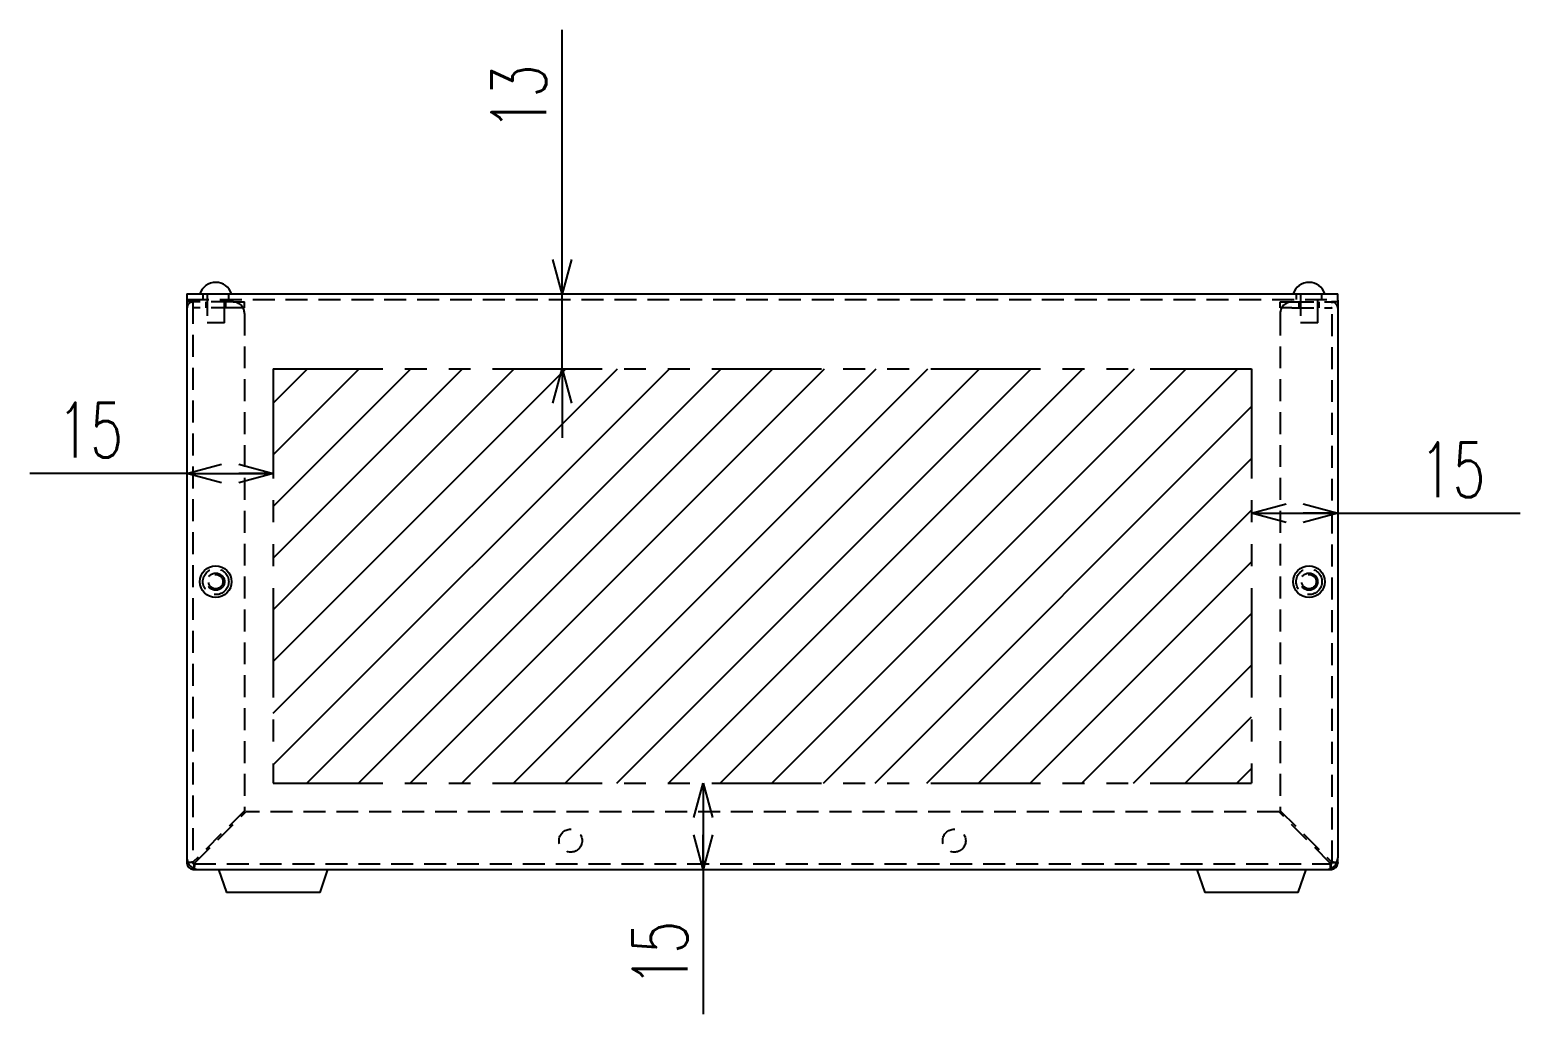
# Model space of a CAD drawing. Extents: x 95 to 340, y 40 to 279.
# Drawn here: x 254.1 to 340.5, y 131.1 to 188.1 of the extents above; entities that cross this region are included whole.
import ezdxf

# ---------------------------------------------------------------- set-up
doc = ezdxf.new("R2010")
doc.units = 0
doc.linetypes.add('HIDDEN', pattern=[1.905, 1.27, -0.635])
doc.linetypes.add('PHANTOM', pattern=[12.7, 6.35, -1.27, 1.27, -1.27, 1.27, -1.27])
doc.layers.get('0').update_dxf_attribs({"linetype": 'CONTINUOUS'})
doc.layers.add('記入事項', color=7, linetype='CONTINUOUS')
doc.styles.add('SLDTEXTSTYLE0', font='TXT', dxfattribs={"width": 0.7, "bigfont": 'bigfont'})
doc.dimstyles.get("Standard").update_dxf_attribs({"dimtxt": 2.5, "dimasz": 2.5, "dimexe": 1.25, "dimexo": 0.625, "dimtad": 1, "dimcen": 2.5, "dimazin": 3, "dimtfac": 1, "dimtmove": 0, "dimatfit": 3})

# ---------------------------------------------------------------- blocks, each defined once
blk = doc.blocks.new('*X28')
at = {"color": 0}
for p, q in [((268.233, 145.503), (291.175, 168.445)), ((268.233, 148.496), (288.181, 168.445)), ((268.233, 151.489), (285.188, 168.445)), ((268.233, 154.483), (282.195, 168.445)), ((268.233, 157.476), (279.201, 168.445)), ((268.233, 160.47), (276.208, 168.445)), ((268.233, 163.463), (273.214, 168.445)), ((268.233, 166.457), (270.221, 168.445)), ((270.168, 144.445), (294.168, 168.445)), ((273.162, 144.445), (297.162, 168.445)), ((276.155, 144.445), (300.155, 168.445)), ((279.148, 144.445), (303.148, 168.445)), ((282.142, 144.445), (306.142, 168.445)), ((285.135, 144.445), (309.135, 168.445)), ((288.129, 144.445), (312.129, 168.445)), ((291.122, 144.445), (315.122, 168.445)), ((294.116, 144.445), (318.116, 168.445)), ((297.109, 144.445), (321.109, 168.445)), ((300.102, 144.445), (324.102, 168.445)), ((303.096, 144.445), (324.899, 166.248)), ((306.089, 144.445), (324.899, 163.255)), ((309.083, 144.445), (324.899, 160.261)), ((312.076, 144.445), (324.899, 157.268)), ((315.069, 144.445), (324.899, 154.275)), ((318.063, 144.445), (324.899, 151.281)), ((321.056, 144.445), (324.899, 148.288)), ((324.05, 144.445), (324.899, 145.294))]:
    blk.add_line(p, q, dxfattribs=at)
blk = doc.blocks.new('_OPEN30')
at = {"color": 0, "linetype": 'BYBLOCK'}
for p, q in [((-1, 0.267949), (0, 0)), ((0, 0), (-1, -0.267949)), ((0, 0), (-1, 0))]:
    blk.add_line(p, q, dxfattribs=at)
blk = doc.blocks.new('*U29')
at = {"layer": '記入事項', "color": 7, "style": 'SLDTEXTSTYLE0', "width": 0.7}
blk.add_text('15', height=3.175, dxfattribs=at).set_placement((334.646, 160.999))
blk = doc.blocks.new('*D8')
at = {"layer": '記入事項', "color": 7}
for p, q in [((324.899, 160.081), (329.899, 160.081)), ((329.899, 160.081), (340.465, 160.081))]:
    blk.add_line(p, q, dxfattribs=at)
blk.add_blockref('*U29', (0, 0))
at = {"layer": '記入事項', "color": 7, "xscale": 2, "yscale": 2, "rotation": 180}
blk.add_blockref('_OPEN30', (324.899, 160.081, 0.033), dxfattribs=at)
at = {"layer": '記入事項', "color": 7, "xscale": 2, "yscale": 2}
blk.add_blockref('_OPEN30', (329.899, 160.081, 0.033), dxfattribs=at)
blk = doc.blocks.new('*U30')
at = {"layer": '記入事項', "color": 7, "style": 'SLDTEXTSTYLE0', "width": 0.7}
blk.add_text('15', height=3.175, dxfattribs=at).set_placement((255.714, 163.299))
blk = doc.blocks.new('*D9')
at = {"layer": '記入事項', "color": 7}
for q in [(254.127, 162.381), (268.233, 162.381)]:
    blk.add_line((263.233, 162.381), q, dxfattribs=at)
blk.add_blockref('*U30', (0, 0))
at = {"layer": '記入事項', "color": 7, "xscale": 2, "yscale": 2, "rotation": 180}
blk.add_blockref('_OPEN30', (263.233, 162.381, 0.033), dxfattribs=at)
at = {"layer": '記入事項', "color": 7, "xscale": 2, "yscale": 2}
blk.add_blockref('_OPEN30', (268.233, 162.381, 0.033), dxfattribs=at)
blk = doc.blocks.new('*U31')
at = {"layer": '記入事項', "color": 7, "style": 'SLDTEXTSTYLE0', "width": 0.7}
blk.add_text('15', height=3.175, rotation=90, dxfattribs=at).set_placement((292.22, 132.65))
blk = doc.blocks.new('*D10')
at = {"layer": '記入事項', "color": 7}
for p, q in [((293.138, 144.445), (293.138, 139.445)), ((293.138, 139.445), (293.138, 131.063))]:
    blk.add_line(p, q, dxfattribs=at)
blk.add_blockref('*U31', (0, 0))
at = {"layer": '記入事項', "color": 7, "xscale": 2, "yscale": 2}
for p, rotation in [((293.138, 144.445, 0.033), 90), ((293.138, 139.445, 0.033), 270)]:
    blk.add_blockref('_OPEN30', p, dxfattribs=dict(at, rotation=rotation))
blk = doc.blocks.new('*U32')
at = {"layer": '記入事項', "style": 'SLDTEXTSTYLE0', "width": 0.7}
blk.add_text('13', height=3.175, rotation=90, dxfattribs=at).set_placement((284.047, 182.254))
blk = doc.blocks.new('*D11')
at = {"layer": '記入事項'}
for p, q in [((284.965, 172.778), (284.965, 188.073)), ((284.965, 168.445), (284.965, 172.778)), ((284.965, 168.445), (284.965, 164.445))]:
    blk.add_line(p, q, dxfattribs=at)
blk.add_blockref('*U32', (0, 0))
at = {"layer": '記入事項', "xscale": 2, "yscale": 2}
for p, rotation in [((284.965, 172.778, 0.033), 270), ((284.965, 168.445, 0.033), 90)]:
    blk.add_blockref('_OPEN30', p, dxfattribs=dict(at, rotation=rotation))

msp = doc.modelspace()

# ---------------------------------------------------------------- linework, layer by layer
at = {"color": 7, "linetype": 'CONTINUOUS'}
for p, q in [((263.233, 172.778), (263.233, 172.411)), ((263.233, 172.778), (329.899, 172.778)), ((329.899, 172.411), (329.899, 172.778)), ((263.233, 172.411), (263.233, 140.111)), ((329.899, 172.411), (329.899, 140.111)), ((263.287, 139.849), (263.233, 139.849)), ((263.233, 139.849), (263.233, 139.811)), ((263.599, 139.445), (263.637, 139.445)), ((263.637, 139.499), (263.637, 139.445)), ((263.899, 139.445), (329.233, 139.445)), ((265.066, 139.445), (265.525, 138.111)), ((270.94, 138.111), (271.399, 139.445)), ((321.733, 139.445), (322.192, 138.111)), ((327.607, 138.111), (328.066, 139.445)), ((329.495, 139.499), (329.495, 139.445)), ((329.495, 139.445), (329.533, 139.445)), ((329.846, 139.849), (329.899, 139.849)), ((329.899, 139.849), (329.899, 139.811)), ((268.233, 138.111), (265.525, 138.111)), ((270.94, 138.111), (268.233, 138.111)), ((324.899, 138.111), (322.192, 138.111)), ((327.607, 138.111), (324.899, 138.111))]:
    msp.add_line(p, q, dxfattribs=at)
at = {"color": 7, "linetype": 'HIDDEN'}
for p, q in [((264.149, 172.778), (264.149, 172.445)), ((264.399, 172.778), (264.399, 171.111)), ((265.399, 171.111), (265.399, 172.778)), ((265.649, 172.445), (265.649, 172.778)), ((327.483, 172.778), (327.483, 172.445)), ((327.733, 172.778), (327.733, 171.111)), ((328.733, 171.111), (328.733, 172.778)), ((328.983, 172.445), (328.983, 172.778)), ((263.233, 172.445), (329.899, 172.445)), ((263.599, 172.311), (263.233, 172.311)), ((263.566, 172.311), (263.566, 139.849)), ((265.899, 172.311), (263.599, 172.311)), ((265.899, 171.978), (263.599, 171.978)), ((264.316, 172.311), (264.316, 171.978)), ((265.483, 171.978), (265.483, 172.311)), ((265.899, 172.311), (266.566, 172.311)), ((266.566, 171.978), (265.899, 171.978)), ((266.566, 171.978), (266.566, 172.311)), ((326.566, 171.978), (326.566, 172.311)), ((326.566, 172.311), (327.233, 172.311)), ((327.233, 171.978), (326.566, 171.978)), ((327.233, 172.311), (329.533, 172.311)), ((327.233, 171.978), (329.533, 171.978)), ((327.649, 172.311), (327.649, 171.978)), ((328.816, 171.978), (328.816, 172.311)), ((329.899, 172.311), (329.533, 172.311)), ((329.566, 139.849), (329.566, 172.311)), ((265.399, 171.111), (264.399, 171.111)), ((266.566, 171.645), (266.566, 142.849)), ((326.566, 171.645), (326.566, 142.849)), ((328.733, 171.111), (327.733, 171.111)), ((266.566, 142.849), (263.599, 139.882)), ((263.67, 139.811), (266.637, 142.778)), ((326.495, 142.778), (266.637, 142.778)), ((329.462, 139.811), (326.495, 142.778)), ((326.566, 142.849), (329.533, 139.882)), ((263.233, 140.111), (263.233, 139.849)), ((329.899, 139.849), (329.899, 140.111)), ((263.566, 139.849), (263.287, 139.849)), ((263.566, 139.849), (263.566, 139.811)), ((263.599, 139.778), (263.637, 139.778)), ((263.637, 139.778), (263.637, 139.499)), ((263.637, 139.778), (329.495, 139.778)), ((263.637, 139.445), (263.899, 139.445)), ((329.233, 139.445), (329.495, 139.445)), ((329.495, 139.778), (329.533, 139.778)), ((329.495, 139.778), (329.495, 139.499)), ((329.566, 139.849), (329.566, 139.811)), ((329.566, 139.849), (329.846, 139.849))]:
    msp.add_line(p, q, dxfattribs=at)
at = {"color": 7}
for points in [[(263.233, 139.849, 0), (263.233, 139.849, 0), (263.233, 139.849, 0), (263.234, 139.849, 0), (263.234, 139.849, 0), (263.234, 139.849, 0), (263.235, 139.85, 0), (263.235, 139.85, 0), (263.235, 139.85, 0), (263.235, 139.85, 0), (263.236, 139.85, 0), (263.236, 139.85, 0), (263.236, 139.85, 0), (263.237, 139.851, 0), (263.237, 139.851, 0), (263.237, 139.851, 0), (263.238, 139.851, 0), (263.238, 139.851, 0), (263.238, 139.851, 0), (263.239, 139.852, 0), (263.239, 139.852, 0), (263.24, 139.852, 0), (263.24, 139.852, 0), (263.24, 139.852, 0), (263.241, 139.852, 0), (263.241, 139.852, 0), (263.242, 139.853, 0), (263.242, 139.853, 0), (263.242, 139.853, 0), (263.243, 139.853, 0), (263.243, 139.853, 0), (263.244, 139.853, 0), (263.244, 139.853, 0), (263.245, 139.854, 0), (263.245, 139.854, 0), (263.246, 139.854, 0), (263.246, 139.854, 0), (263.247, 139.854, 0), (263.248, 139.854, 0), (263.248, 139.854, 0), (263.249, 139.855, 0), (263.249, 139.855, 0), (263.25, 139.855, 0), (263.251, 139.855, 0), (263.251, 139.855, 0), (263.252, 139.855, 0), (263.253, 139.856, 0), (263.254, 139.856, 0), (263.254, 139.856, 0), (263.255, 139.856, 0), (263.256, 139.856, 0), (263.257, 139.856, 0), (263.257, 139.856, 0), (263.258, 139.857, 0), (263.259, 139.857, 0), (263.26, 139.857, 0), (263.261, 139.857, 0), (263.262, 139.857, 0), (263.263, 139.857, 0), (263.264, 139.857, 0), (263.265, 139.858, 0), (263.266, 139.858, 0), (263.267, 139.858, 0), (263.268, 139.858, 0), (263.269, 139.858, 0), (263.27, 139.858, 0), (263.271, 139.859, 0), (263.272, 139.859, 0), (263.273, 139.859, 0), (263.275, 139.859, 0), (263.276, 139.859, 0), (263.277, 139.859, 0), (263.278, 139.859, 0), (263.279, 139.86, 0), (263.281, 139.86, 0), (263.282, 139.86, 0), (263.283, 139.86, 0), (263.285, 139.86, 0), (263.286, 139.86, 0), (263.287, 139.86, 0), (263.289, 139.861, 0), (263.29, 139.861, 0), (263.292, 139.861, 0), (263.293, 139.861, 0), (263.294, 139.861, 0), (263.296, 139.861, 0), (263.297, 139.862, 0), (263.299, 139.862, 0), (263.3, 139.862, 0), (263.302, 139.862, 0), (263.303, 139.862, 0), (263.305, 139.862, 0), (263.307, 139.862, 0), (263.308, 139.863, 0), (263.31, 139.863, 0), (263.311, 139.863, 0), (263.313, 139.863, 0), (263.315, 139.863, 0), (263.316, 139.863, 0), (263.318, 139.863, 0), (263.32, 139.864, 0), (263.321, 139.864, 0), (263.323, 139.864, 0), (263.325, 139.864, 0), (263.327, 139.864, 0), (263.328, 139.864, 0), (263.33, 139.865, 0), (263.332, 139.865, 0), (263.334, 139.865, 0), (263.336, 139.865, 0), (263.337, 139.865, 0), (263.339, 139.865, 0), (263.341, 139.865, 0), (263.343, 139.866, 0), (263.345, 139.866, 0), (263.347, 139.866, 0), (263.349, 139.866, 0), (263.35, 139.866, 0), (263.352, 139.866, 0), (263.354, 139.866, 0), (263.356, 139.867, 0), (263.358, 139.867, 0), (263.36, 139.867, 0), (263.362, 139.867, 0), (263.364, 139.867, 0), (263.366, 139.867, 0), (263.368, 139.868, 0), (263.37, 139.868, 0), (263.372, 139.868, 0), (263.374, 139.868, 0), (263.376, 139.868, 0), (263.378, 139.868, 0), (263.38, 139.868, 0), (263.382, 139.869, 0), (263.385, 139.869, 0), (263.387, 139.869, 0), (263.389, 139.869, 0), (263.391, 139.869, 0), (263.393, 139.869, 0), (263.395, 139.869, 0), (263.397, 139.87, 0), (263.399, 139.87, 0), (263.402, 139.87, 0), (263.404, 139.87, 0), (263.406, 139.87, 0), (263.408, 139.87, 0), (263.41, 139.87, 0), (263.413, 139.871, 0), (263.415, 139.871, 0), (263.417, 139.871, 0), (263.419, 139.871, 0), (263.421, 139.871, 0), (263.424, 139.871, 0), (263.426, 139.872, 0), (263.428, 139.872, 0), (263.431, 139.872, 0), (263.433, 139.872, 0), (263.435, 139.872, 0), (263.437, 139.872, 0), (263.44, 139.872, 0), (263.442, 139.873, 0), (263.444, 139.873, 0), (263.447, 139.873, 0), (263.449, 139.873, 0), (263.451, 139.873, 0), (263.454, 139.873, 0), (263.456, 139.873, 0), (263.459, 139.874, 0), (263.461, 139.874, 0), (263.463, 139.874, 0), (263.466, 139.874, 0), (263.468, 139.874, 0), (263.47, 139.874, 0), (263.473, 139.875, 0), (263.475, 139.875, 0), (263.478, 139.875, 0), (263.48, 139.875, 0), (263.483, 139.875, 0), (263.485, 139.875, 0), (263.488, 139.875, 0), (263.49, 139.876, 0), (263.492, 139.876, 0), (263.495, 139.876, 0), (263.497, 139.876, 0), (263.5, 139.876, 0), (263.502, 139.876, 0), (263.505, 139.876, 0), (263.507, 139.877, 0), (263.51, 139.877, 0), (263.512, 139.877, 0), (263.515, 139.877, 0), (263.517, 139.877, 0), (263.52, 139.877, 0), (263.522, 139.878, 0), (263.525, 139.878, 0), (263.528, 139.878, 0), (263.53, 139.878, 0), (263.533, 139.878, 0), (263.535, 139.878, 0), (263.538, 139.878, 0), (263.54, 139.879, 0), (263.543, 139.879, 0), (263.545, 139.879, 0), (263.548, 139.879, 0), (263.55, 139.879, 0), (263.553, 139.879, 0), (263.556, 139.879, 0), (263.558, 139.88, 0), (263.561, 139.88, 0), (263.563, 139.88, 0), (263.566, 139.88, 0), (263.568, 139.88, 0), (263.571, 139.88, 0), (263.574, 139.881, 0), (263.576, 139.881, 0), (263.579, 139.881, 0), (263.581, 139.881, 0), (263.584, 139.881, 0), (263.586, 139.881, 0), (263.589, 139.881, 0), (263.592, 139.882, 0), (263.594, 139.882, 0), (263.597, 139.882, 0), (263.599, 139.882, 0)], [(329.533, 139.882, 0), (329.535, 139.882, 0), (329.538, 139.882, 0), (329.541, 139.882, 0), (329.543, 139.881, 0), (329.546, 139.881, 0), (329.548, 139.881, 0), (329.551, 139.881, 0), (329.553, 139.881, 0), (329.556, 139.881, 0), (329.559, 139.881, 0), (329.561, 139.88, 0), (329.564, 139.88, 0), (329.566, 139.88, 0), (329.569, 139.88, 0), (329.571, 139.88, 0), (329.574, 139.88, 0), (329.577, 139.879, 0), (329.579, 139.879, 0), (329.582, 139.879, 0), (329.584, 139.879, 0), (329.587, 139.879, 0), (329.589, 139.879, 0), (329.592, 139.879, 0), (329.595, 139.878, 0), (329.597, 139.878, 0), (329.6, 139.878, 0), (329.602, 139.878, 0), (329.605, 139.878, 0), (329.607, 139.878, 0), (329.61, 139.878, 0), (329.612, 139.877, 0), (329.615, 139.877, 0), (329.617, 139.877, 0), (329.62, 139.877, 0), (329.622, 139.877, 0), (329.625, 139.877, 0), (329.627, 139.876, 0), (329.63, 139.876, 0), (329.632, 139.876, 0), (329.635, 139.876, 0), (329.637, 139.876, 0), (329.64, 139.876, 0), (329.642, 139.876, 0), (329.645, 139.875, 0), (329.647, 139.875, 0), (329.65, 139.875, 0), (329.652, 139.875, 0), (329.654, 139.875, 0), (329.657, 139.875, 0), (329.659, 139.875, 0), (329.662, 139.874, 0), (329.664, 139.874, 0), (329.666, 139.874, 0), (329.669, 139.874, 0), (329.671, 139.874, 0), (329.674, 139.874, 0), (329.676, 139.873, 0), (329.678, 139.873, 0), (329.681, 139.873, 0), (329.683, 139.873, 0), (329.685, 139.873, 0), (329.688, 139.873, 0), (329.69, 139.873, 0), (329.692, 139.872, 0), (329.695, 139.872, 0), (329.697, 139.872, 0), (329.699, 139.872, 0), (329.702, 139.872, 0), (329.704, 139.872, 0), (329.706, 139.872, 0), (329.708, 139.871, 0), (329.711, 139.871, 0), (329.713, 139.871, 0), (329.715, 139.871, 0), (329.717, 139.871, 0), (329.72, 139.871, 0), (329.722, 139.87, 0), (329.724, 139.87, 0), (329.726, 139.87, 0), (329.728, 139.87, 0), (329.731, 139.87, 0), (329.733, 139.87, 0), (329.735, 139.87, 0), (329.737, 139.869, 0), (329.739, 139.869, 0), (329.741, 139.869, 0), (329.743, 139.869, 0), (329.746, 139.869, 0), (329.748, 139.869, 0), (329.75, 139.869, 0), (329.752, 139.868, 0), (329.754, 139.868, 0), (329.756, 139.868, 0), (329.758, 139.868, 0), (329.76, 139.868, 0), (329.762, 139.868, 0), (329.764, 139.868, 0), (329.766, 139.867, 0), (329.768, 139.867, 0), (329.77, 139.867, 0), (329.772, 139.867, 0), (329.774, 139.867, 0), (329.776, 139.867, 0), (329.778, 139.866, 0), (329.78, 139.866, 0), (329.782, 139.866, 0), (329.784, 139.866, 0), (329.785, 139.866, 0), (329.787, 139.866, 0), (329.789, 139.866, 0), (329.791, 139.865, 0), (329.793, 139.865, 0), (329.795, 139.865, 0), (329.797, 139.865, 0), (329.798, 139.865, 0), (329.8, 139.865, 0), (329.802, 139.865, 0), (329.804, 139.864, 0), (329.806, 139.864, 0), (329.807, 139.864, 0), (329.809, 139.864, 0), (329.811, 139.864, 0), (329.812, 139.864, 0), (329.814, 139.863, 0), (329.816, 139.863, 0), (329.817, 139.863, 0), (329.819, 139.863, 0), (329.821, 139.863, 0), (329.822, 139.863, 0), (329.824, 139.863, 0), (329.826, 139.862, 0), (329.827, 139.862, 0), (329.829, 139.862, 0), (329.83, 139.862, 0), (329.832, 139.862, 0), (329.833, 139.862, 0), (329.835, 139.862, 0), (329.836, 139.861, 0), (329.838, 139.861, 0), (329.839, 139.861, 0), (329.841, 139.861, 0), (329.842, 139.861, 0), (329.843, 139.861, 0), (329.845, 139.86, 0), (329.846, 139.86, 0), (329.848, 139.86, 0), (329.849, 139.86, 0), (329.85, 139.86, 0), (329.851, 139.86, 0), (329.853, 139.86, 0), (329.854, 139.859, 0), (329.855, 139.859, 0), (329.856, 139.859, 0), (329.858, 139.859, 0), (329.859, 139.859, 0), (329.86, 139.859, 0), (329.861, 139.859, 0), (329.862, 139.858, 0), (329.863, 139.858, 0), (329.864, 139.858, 0), (329.865, 139.858, 0), (329.866, 139.858, 0), (329.867, 139.858, 0), (329.868, 139.857, 0), (329.869, 139.857, 0), (329.87, 139.857, 0), (329.871, 139.857, 0), (329.872, 139.857, 0), (329.873, 139.857, 0), (329.874, 139.857, 0), (329.875, 139.856, 0), (329.876, 139.856, 0), (329.876, 139.856, 0), (329.877, 139.856, 0), (329.878, 139.856, 0), (329.879, 139.856, 0), (329.879, 139.856, 0), (329.88, 139.855, 0), (329.881, 139.855, 0), (329.881, 139.855, 0), (329.882, 139.855, 0), (329.883, 139.855, 0), (329.883, 139.855, 0), (329.884, 139.854, 0), (329.885, 139.854, 0), (329.885, 139.854, 0), (329.886, 139.854, 0), (329.886, 139.854, 0), (329.887, 139.854, 0), (329.887, 139.854, 0), (329.888, 139.853, 0), (329.888, 139.853, 0), (329.889, 139.853, 0), (329.889, 139.853, 0), (329.89, 139.853, 0), (329.89, 139.853, 0), (329.891, 139.853, 0), (329.891, 139.852, 0), (329.891, 139.852, 0), (329.892, 139.852, 0), (329.892, 139.852, 0), (329.893, 139.852, 0), (329.893, 139.852, 0), (329.893, 139.852, 0), (329.894, 139.851, 0), (329.894, 139.851, 0), (329.894, 139.851, 0), (329.895, 139.851, 0), (329.895, 139.851, 0), (329.895, 139.851, 0), (329.896, 139.85, 0), (329.896, 139.85, 0), (329.896, 139.85, 0), (329.897, 139.85, 0), (329.897, 139.85, 0), (329.897, 139.85, 0), (329.898, 139.85, 0), (329.898, 139.849, 0), (329.898, 139.849, 0), (329.899, 139.849, 0), (329.899, 139.849, 0), (329.899, 139.849, 0), (329.899, 139.849, 0)], [(329.533, 139.882, 0), (329.533, 139.882, 0), (329.533, 139.882, 0), (329.533, 139.882, 0), (329.534, 139.881, 0), (329.534, 139.881, 0), (329.534, 139.881, 0), (329.534, 139.881, 0), (329.535, 139.881, 0), (329.535, 139.881, 0), (329.535, 139.881, 0), (329.535, 139.88, 0), (329.536, 139.88, 0), (329.536, 139.88, 0), (329.536, 139.88, 0), (329.536, 139.88, 0), (329.537, 139.88, 0), (329.537, 139.879, 0), (329.537, 139.879, 0), (329.537, 139.879, 0), (329.537, 139.879, 0), (329.538, 139.879, 0), (329.538, 139.879, 0), (329.538, 139.879, 0), (329.538, 139.878, 0), (329.539, 139.878, 0), (329.539, 139.878, 0), (329.539, 139.878, 0), (329.539, 139.878, 0), (329.54, 139.878, 0), (329.54, 139.878, 0), (329.54, 139.877, 0), (329.54, 139.877, 0), (329.54, 139.877, 0), (329.541, 139.877, 0), (329.541, 139.877, 0), (329.541, 139.877, 0), (329.541, 139.876, 0), (329.542, 139.876, 0), (329.542, 139.876, 0), (329.542, 139.876, 0), (329.542, 139.876, 0), (329.542, 139.876, 0), (329.543, 139.876, 0), (329.543, 139.875, 0), (329.543, 139.875, 0), (329.543, 139.875, 0), (329.544, 139.875, 0), (329.544, 139.875, 0), (329.544, 139.875, 0), (329.544, 139.875, 0), (329.544, 139.874, 0), (329.545, 139.874, 0), (329.545, 139.874, 0), (329.545, 139.874, 0), (329.545, 139.874, 0), (329.546, 139.874, 0), (329.546, 139.873, 0), (329.546, 139.873, 0), (329.546, 139.873, 0), (329.546, 139.873, 0), (329.547, 139.873, 0), (329.547, 139.873, 0), (329.547, 139.873, 0), (329.547, 139.872, 0), (329.547, 139.872, 0), (329.548, 139.872, 0), (329.548, 139.872, 0), (329.548, 139.872, 0), (329.548, 139.872, 0), (329.549, 139.872, 0), (329.549, 139.871, 0), (329.549, 139.871, 0), (329.549, 139.871, 0), (329.549, 139.871, 0), (329.55, 139.871, 0), (329.55, 139.871, 0), (329.55, 139.87, 0), (329.55, 139.87, 0), (329.55, 139.87, 0), (329.551, 139.87, 0), (329.551, 139.87, 0), (329.551, 139.87, 0), (329.551, 139.87, 0), (329.551, 139.869, 0), (329.552, 139.869, 0), (329.552, 139.869, 0), (329.552, 139.869, 0), (329.552, 139.869, 0), (329.552, 139.869, 0), (329.552, 139.869, 0), (329.553, 139.868, 0), (329.553, 139.868, 0), (329.553, 139.868, 0), (329.553, 139.868, 0), (329.553, 139.868, 0), (329.554, 139.868, 0), (329.554, 139.868, 0), (329.554, 139.867, 0), (329.554, 139.867, 0), (329.554, 139.867, 0), (329.555, 139.867, 0), (329.555, 139.867, 0), (329.555, 139.867, 0), (329.555, 139.866, 0), (329.555, 139.866, 0), (329.555, 139.866, 0), (329.556, 139.866, 0), (329.556, 139.866, 0), (329.556, 139.866, 0), (329.556, 139.866, 0), (329.556, 139.865, 0), (329.556, 139.865, 0), (329.557, 139.865, 0), (329.557, 139.865, 0), (329.557, 139.865, 0), (329.557, 139.865, 0), (329.557, 139.865, 0), (329.557, 139.864, 0), (329.558, 139.864, 0), (329.558, 139.864, 0), (329.558, 139.864, 0), (329.558, 139.864, 0), (329.558, 139.864, 0), (329.558, 139.863, 0), (329.558, 139.863, 0), (329.559, 139.863, 0), (329.559, 139.863, 0), (329.559, 139.863, 0), (329.559, 139.863, 0), (329.559, 139.863, 0), (329.559, 139.862, 0), (329.56, 139.862, 0), (329.56, 139.862, 0), (329.56, 139.862, 0), (329.56, 139.862, 0), (329.56, 139.862, 0), (329.56, 139.862, 0), (329.56, 139.861, 0), (329.56, 139.861, 0), (329.561, 139.861, 0), (329.561, 139.861, 0), (329.561, 139.861, 0), (329.561, 139.861, 0), (329.561, 139.86, 0), (329.561, 139.86, 0), (329.561, 139.86, 0), (329.561, 139.86, 0), (329.562, 139.86, 0), (329.562, 139.86, 0), (329.562, 139.86, 0), (329.562, 139.859, 0), (329.562, 139.859, 0), (329.562, 139.859, 0), (329.562, 139.859, 0), (329.562, 139.859, 0), (329.562, 139.859, 0), (329.563, 139.859, 0), (329.563, 139.858, 0), (329.563, 139.858, 0), (329.563, 139.858, 0), (329.563, 139.858, 0), (329.563, 139.858, 0), (329.563, 139.858, 0), (329.563, 139.857, 0), (329.563, 139.857, 0), (329.563, 139.857, 0), (329.564, 139.857, 0), (329.564, 139.857, 0), (329.564, 139.857, 0), (329.564, 139.857, 0), (329.564, 139.856, 0), (329.564, 139.856, 0), (329.564, 139.856, 0), (329.564, 139.856, 0), (329.564, 139.856, 0), (329.564, 139.856, 0), (329.564, 139.856, 0), (329.564, 139.855, 0), (329.564, 139.855, 0), (329.564, 139.855, 0), (329.565, 139.855, 0), (329.565, 139.855, 0), (329.565, 139.855, 0), (329.565, 139.854, 0), (329.565, 139.854, 0), (329.565, 139.854, 0), (329.565, 139.854, 0), (329.565, 139.854, 0), (329.565, 139.854, 0), (329.565, 139.854, 0), (329.565, 139.853, 0), (329.565, 139.853, 0), (329.565, 139.853, 0), (329.565, 139.853, 0), (329.565, 139.853, 0), (329.565, 139.853, 0), (329.565, 139.853, 0), (329.565, 139.852, 0), (329.565, 139.852, 0), (329.565, 139.852, 0), (329.565, 139.852, 0), (329.565, 139.852, 0), (329.566, 139.852, 0), (329.566, 139.852, 0), (329.566, 139.851, 0), (329.566, 139.851, 0), (329.566, 139.851, 0), (329.566, 139.851, 0), (329.566, 139.851, 0), (329.566, 139.851, 0), (329.566, 139.85, 0), (329.566, 139.85, 0), (329.566, 139.85, 0), (329.566, 139.85, 0), (329.566, 139.85, 0), (329.566, 139.85, 0), (329.566, 139.85, 0), (329.566, 139.849, 0), (329.566, 139.849, 0), (329.566, 139.849, 0), (329.566, 139.849, 0), (329.566, 139.849, 0), (329.566, 139.849, 0)], [(263.67, 139.811, 0), (263.67, 139.809, 0), (263.67, 139.806, 0), (263.67, 139.804, 0), (263.67, 139.801, 0), (263.669, 139.798, 0), (263.669, 139.796, 0), (263.669, 139.793, 0), (263.669, 139.791, 0), (263.669, 139.788, 0), (263.669, 139.785, 0), (263.668, 139.783, 0), (263.668, 139.78, 0), (263.668, 139.778, 0), (263.668, 139.775, 0), (263.668, 139.773, 0), (263.668, 139.77, 0), (263.668, 139.767, 0), (263.667, 139.765, 0), (263.667, 139.762, 0), (263.667, 139.76, 0), (263.667, 139.757, 0), (263.667, 139.755, 0), (263.667, 139.752, 0), (263.667, 139.75, 0), (263.666, 139.747, 0), (263.666, 139.744, 0), (263.666, 139.742, 0), (263.666, 139.739, 0), (263.666, 139.737, 0), (263.666, 139.734, 0), (263.665, 139.732, 0), (263.665, 139.729, 0), (263.665, 139.727, 0), (263.665, 139.724, 0), (263.665, 139.722, 0), (263.665, 139.719, 0), (263.665, 139.717, 0), (263.664, 139.714, 0), (263.664, 139.712, 0), (263.664, 139.709, 0), (263.664, 139.707, 0), (263.664, 139.704, 0), (263.664, 139.702, 0), (263.664, 139.699, 0), (263.663, 139.697, 0), (263.663, 139.695, 0), (263.663, 139.692, 0), (263.663, 139.69, 0), (263.663, 139.687, 0), (263.663, 139.685, 0), (263.663, 139.682, 0), (263.662, 139.68, 0), (263.662, 139.678, 0), (263.662, 139.675, 0), (263.662, 139.673, 0), (263.662, 139.67, 0), (263.662, 139.668, 0), (263.661, 139.666, 0), (263.661, 139.663, 0), (263.661, 139.661, 0), (263.661, 139.659, 0), (263.661, 139.656, 0), (263.661, 139.654, 0), (263.661, 139.652, 0), (263.66, 139.649, 0), (263.66, 139.647, 0), (263.66, 139.645, 0), (263.66, 139.642, 0), (263.66, 139.64, 0), (263.66, 139.638, 0), (263.66, 139.636, 0), (263.659, 139.633, 0), (263.659, 139.631, 0), (263.659, 139.629, 0), (263.659, 139.627, 0), (263.659, 139.624, 0), (263.659, 139.622, 0), (263.658, 139.62, 0), (263.658, 139.618, 0), (263.658, 139.616, 0), (263.658, 139.613, 0), (263.658, 139.611, 0), (263.658, 139.609, 0), (263.658, 139.607, 0), (263.657, 139.605, 0), (263.657, 139.603, 0), (263.657, 139.601, 0), (263.657, 139.599, 0), (263.657, 139.596, 0), (263.657, 139.594, 0), (263.657, 139.592, 0), (263.656, 139.59, 0), (263.656, 139.588, 0), (263.656, 139.586, 0), (263.656, 139.584, 0), (263.656, 139.582, 0), (263.656, 139.58, 0), (263.655, 139.578, 0), (263.655, 139.576, 0), (263.655, 139.574, 0), (263.655, 139.572, 0), (263.655, 139.57, 0), (263.655, 139.568, 0), (263.655, 139.566, 0), (263.654, 139.564, 0), (263.654, 139.562, 0), (263.654, 139.56, 0), (263.654, 139.559, 0), (263.654, 139.557, 0), (263.654, 139.555, 0), (263.654, 139.553, 0), (263.653, 139.551, 0), (263.653, 139.549, 0), (263.653, 139.547, 0), (263.653, 139.546, 0), (263.653, 139.544, 0), (263.653, 139.542, 0), (263.652, 139.54, 0), (263.652, 139.539, 0), (263.652, 139.537, 0), (263.652, 139.535, 0), (263.652, 139.533, 0), (263.652, 139.532, 0), (263.652, 139.53, 0), (263.651, 139.528, 0), (263.651, 139.527, 0), (263.651, 139.525, 0), (263.651, 139.523, 0), (263.651, 139.522, 0), (263.651, 139.52, 0), (263.651, 139.518, 0), (263.65, 139.517, 0), (263.65, 139.515, 0), (263.65, 139.514, 0), (263.65, 139.512, 0), (263.65, 139.511, 0), (263.65, 139.509, 0), (263.65, 139.508, 0), (263.649, 139.506, 0), (263.649, 139.505, 0), (263.649, 139.503, 0), (263.649, 139.502, 0), (263.649, 139.501, 0), (263.649, 139.499, 0), (263.648, 139.498, 0), (263.648, 139.497, 0), (263.648, 139.495, 0), (263.648, 139.494, 0), (263.648, 139.493, 0), (263.648, 139.491, 0), (263.648, 139.49, 0), (263.647, 139.489, 0), (263.647, 139.488, 0), (263.647, 139.486, 0), (263.647, 139.485, 0), (263.647, 139.484, 0), (263.647, 139.483, 0), (263.647, 139.482, 0), (263.646, 139.481, 0), (263.646, 139.48, 0), (263.646, 139.479, 0), (263.646, 139.478, 0), (263.646, 139.477, 0), (263.646, 139.476, 0), (263.645, 139.475, 0), (263.645, 139.474, 0), (263.645, 139.473, 0), (263.645, 139.472, 0), (263.645, 139.471, 0), (263.645, 139.47, 0), (263.645, 139.469, 0), (263.644, 139.468, 0), (263.644, 139.468, 0), (263.644, 139.467, 0), (263.644, 139.466, 0), (263.644, 139.465, 0), (263.644, 139.465, 0), (263.644, 139.464, 0), (263.643, 139.463, 0), (263.643, 139.463, 0), (263.643, 139.462, 0), (263.643, 139.461, 0), (263.643, 139.461, 0), (263.643, 139.46, 0), (263.642, 139.459, 0), (263.642, 139.459, 0), (263.642, 139.458, 0), (263.642, 139.458, 0), (263.642, 139.457, 0), (263.642, 139.457, 0), (263.642, 139.456, 0), (263.641, 139.456, 0), (263.641, 139.455, 0), (263.641, 139.455, 0), (263.641, 139.454, 0), (263.641, 139.454, 0), (263.641, 139.453, 0), (263.641, 139.453, 0), (263.64, 139.453, 0), (263.64, 139.452, 0), (263.64, 139.452, 0), (263.64, 139.451, 0), (263.64, 139.451, 0), (263.64, 139.451, 0), (263.639, 139.45, 0), (263.639, 139.45, 0), (263.639, 139.45, 0), (263.639, 139.449, 0), (263.639, 139.449, 0), (263.639, 139.449, 0), (263.639, 139.448, 0), (263.638, 139.448, 0), (263.638, 139.448, 0), (263.638, 139.447, 0), (263.638, 139.447, 0), (263.638, 139.447, 0), (263.638, 139.446, 0), (263.638, 139.446, 0), (263.637, 139.446, 0), (263.637, 139.446, 0), (263.637, 139.445, 0), (263.637, 139.445, 0), (263.637, 139.445, 0)], [(329.495, 139.445, 0), (329.495, 139.445, 0), (329.495, 139.445, 0), (329.495, 139.446, 0), (329.495, 139.446, 0), (329.495, 139.446, 0), (329.494, 139.446, 0), (329.494, 139.447, 0), (329.494, 139.447, 0), (329.494, 139.447, 0), (329.494, 139.448, 0), (329.494, 139.448, 0), (329.494, 139.448, 0), (329.493, 139.449, 0), (329.493, 139.449, 0), (329.493, 139.449, 0), (329.493, 139.45, 0), (329.493, 139.45, 0), (329.493, 139.45, 0), (329.493, 139.451, 0), (329.492, 139.451, 0), (329.492, 139.451, 0), (329.492, 139.452, 0), (329.492, 139.452, 0), (329.492, 139.453, 0), (329.492, 139.453, 0), (329.491, 139.453, 0), (329.491, 139.454, 0), (329.491, 139.454, 0), (329.491, 139.455, 0), (329.491, 139.455, 0), (329.491, 139.456, 0), (329.491, 139.456, 0), (329.49, 139.457, 0), (329.49, 139.457, 0), (329.49, 139.458, 0), (329.49, 139.458, 0), (329.49, 139.459, 0), (329.49, 139.459, 0), (329.49, 139.46, 0), (329.489, 139.461, 0), (329.489, 139.461, 0), (329.489, 139.462, 0), (329.489, 139.463, 0), (329.489, 139.463, 0), (329.489, 139.464, 0), (329.489, 139.465, 0), (329.488, 139.465, 0), (329.488, 139.466, 0), (329.488, 139.467, 0), (329.488, 139.468, 0), (329.488, 139.468, 0), (329.488, 139.469, 0), (329.487, 139.47, 0), (329.487, 139.471, 0), (329.487, 139.472, 0), (329.487, 139.473, 0), (329.487, 139.474, 0), (329.487, 139.475, 0), (329.487, 139.476, 0), (329.486, 139.477, 0), (329.486, 139.478, 0), (329.486, 139.479, 0), (329.486, 139.48, 0), (329.486, 139.481, 0), (329.486, 139.482, 0), (329.486, 139.483, 0), (329.485, 139.484, 0), (329.485, 139.485, 0), (329.485, 139.486, 0), (329.485, 139.488, 0), (329.485, 139.489, 0), (329.485, 139.49, 0), (329.484, 139.491, 0), (329.484, 139.493, 0), (329.484, 139.494, 0), (329.484, 139.495, 0), (329.484, 139.497, 0), (329.484, 139.498, 0), (329.484, 139.499, 0), (329.483, 139.501, 0), (329.483, 139.502, 0), (329.483, 139.503, 0), (329.483, 139.505, 0), (329.483, 139.506, 0), (329.483, 139.508, 0), (329.483, 139.509, 0), (329.482, 139.511, 0), (329.482, 139.512, 0), (329.482, 139.514, 0), (329.482, 139.515, 0), (329.482, 139.517, 0), (329.482, 139.518, 0), (329.481, 139.52, 0), (329.481, 139.522, 0), (329.481, 139.523, 0), (329.481, 139.525, 0), (329.481, 139.527, 0), (329.481, 139.528, 0), (329.481, 139.53, 0), (329.48, 139.532, 0), (329.48, 139.533, 0), (329.48, 139.535, 0), (329.48, 139.537, 0), (329.48, 139.539, 0), (329.48, 139.54, 0), (329.48, 139.542, 0), (329.479, 139.544, 0), (329.479, 139.546, 0), (329.479, 139.547, 0), (329.479, 139.549, 0), (329.479, 139.551, 0), (329.479, 139.553, 0), (329.478, 139.555, 0), (329.478, 139.557, 0), (329.478, 139.559, 0), (329.478, 139.56, 0), (329.478, 139.562, 0), (329.478, 139.564, 0), (329.478, 139.566, 0), (329.477, 139.568, 0), (329.477, 139.57, 0), (329.477, 139.572, 0), (329.477, 139.574, 0), (329.477, 139.576, 0), (329.477, 139.578, 0), (329.477, 139.58, 0), (329.476, 139.582, 0), (329.476, 139.584, 0), (329.476, 139.586, 0), (329.476, 139.588, 0), (329.476, 139.59, 0), (329.476, 139.592, 0), (329.475, 139.594, 0), (329.475, 139.596, 0), (329.475, 139.599, 0), (329.475, 139.601, 0), (329.475, 139.603, 0), (329.475, 139.605, 0), (329.475, 139.607, 0), (329.474, 139.609, 0), (329.474, 139.611, 0), (329.474, 139.613, 0), (329.474, 139.616, 0), (329.474, 139.618, 0), (329.474, 139.62, 0), (329.474, 139.622, 0), (329.473, 139.624, 0), (329.473, 139.627, 0), (329.473, 139.629, 0), (329.473, 139.631, 0), (329.473, 139.633, 0), (329.473, 139.636, 0), (329.473, 139.638, 0), (329.472, 139.64, 0), (329.472, 139.642, 0), (329.472, 139.645, 0), (329.472, 139.647, 0), (329.472, 139.649, 0), (329.472, 139.652, 0), (329.471, 139.654, 0), (329.471, 139.656, 0), (329.471, 139.659, 0), (329.471, 139.661, 0), (329.471, 139.663, 0), (329.471, 139.666, 0), (329.471, 139.668, 0), (329.47, 139.67, 0), (329.47, 139.673, 0), (329.47, 139.675, 0), (329.47, 139.678, 0), (329.47, 139.68, 0), (329.47, 139.682, 0), (329.47, 139.685, 0), (329.469, 139.687, 0), (329.469, 139.69, 0), (329.469, 139.692, 0), (329.469, 139.695, 0), (329.469, 139.697, 0), (329.469, 139.699, 0), (329.468, 139.702, 0), (329.468, 139.704, 0), (329.468, 139.707, 0), (329.468, 139.709, 0), (329.468, 139.712, 0), (329.468, 139.714, 0), (329.468, 139.717, 0), (329.467, 139.719, 0), (329.467, 139.722, 0), (329.467, 139.724, 0), (329.467, 139.727, 0), (329.467, 139.729, 0), (329.467, 139.732, 0), (329.467, 139.734, 0), (329.466, 139.737, 0), (329.466, 139.739, 0), (329.466, 139.742, 0), (329.466, 139.744, 0), (329.466, 139.747, 0), (329.466, 139.75, 0), (329.465, 139.752, 0), (329.465, 139.755, 0), (329.465, 139.757, 0), (329.465, 139.76, 0), (329.465, 139.762, 0), (329.465, 139.765, 0), (329.465, 139.767, 0), (329.464, 139.77, 0), (329.464, 139.773, 0), (329.464, 139.775, 0), (329.464, 139.778, 0), (329.464, 139.78, 0), (329.464, 139.783, 0), (329.464, 139.785, 0), (329.463, 139.788, 0), (329.463, 139.791, 0), (329.463, 139.793, 0), (329.463, 139.796, 0), (329.463, 139.798, 0), (329.463, 139.801, 0), (329.462, 139.804, 0), (329.462, 139.806, 0), (329.462, 139.809, 0), (329.462, 139.811, 0)], [(329.495, 139.778, 0), (329.495, 139.778, 0), (329.495, 139.778, 0), (329.495, 139.778, 0), (329.495, 139.778, 0), (329.495, 139.778, 0), (329.494, 139.778, 0), (329.494, 139.778, 0), (329.494, 139.778, 0), (329.494, 139.778, 0), (329.494, 139.778, 0), (329.494, 139.778, 0), (329.494, 139.778, 0), (329.493, 139.778, 0), (329.493, 139.778, 0), (329.493, 139.778, 0), (329.493, 139.778, 0), (329.493, 139.778, 0), (329.493, 139.778, 0), (329.493, 139.779, 0), (329.492, 139.779, 0), (329.492, 139.779, 0), (329.492, 139.779, 0), (329.492, 139.779, 0), (329.492, 139.779, 0), (329.492, 139.779, 0), (329.491, 139.779, 0), (329.491, 139.779, 0), (329.491, 139.779, 0), (329.491, 139.779, 0), (329.491, 139.779, 0), (329.491, 139.779, 0), (329.491, 139.779, 0), (329.49, 139.779, 0), (329.49, 139.779, 0), (329.49, 139.779, 0), (329.49, 139.779, 0), (329.49, 139.779, 0), (329.49, 139.779, 0), (329.49, 139.779, 0), (329.489, 139.779, 0), (329.489, 139.779, 0), (329.489, 139.78, 0), (329.489, 139.78, 0), (329.489, 139.78, 0), (329.489, 139.78, 0), (329.489, 139.78, 0), (329.488, 139.78, 0), (329.488, 139.78, 0), (329.488, 139.78, 0), (329.488, 139.78, 0), (329.488, 139.78, 0), (329.488, 139.78, 0), (329.487, 139.78, 0), (329.487, 139.78, 0), (329.487, 139.78, 0), (329.487, 139.781, 0), (329.487, 139.781, 0), (329.487, 139.781, 0), (329.487, 139.781, 0), (329.486, 139.781, 0), (329.486, 139.781, 0), (329.486, 139.781, 0), (329.486, 139.781, 0), (329.486, 139.781, 0), (329.486, 139.781, 0), (329.486, 139.781, 0), (329.485, 139.782, 0), (329.485, 139.782, 0), (329.485, 139.782, 0), (329.485, 139.782, 0), (329.485, 139.782, 0), (329.485, 139.782, 0), (329.484, 139.782, 0), (329.484, 139.782, 0), (329.484, 139.782, 0), (329.484, 139.783, 0), (329.484, 139.783, 0), (329.484, 139.783, 0), (329.484, 139.783, 0), (329.483, 139.783, 0), (329.483, 139.783, 0), (329.483, 139.783, 0), (329.483, 139.783, 0), (329.483, 139.784, 0), (329.483, 139.784, 0), (329.483, 139.784, 0), (329.482, 139.784, 0), (329.482, 139.784, 0), (329.482, 139.784, 0), (329.482, 139.784, 0), (329.482, 139.785, 0), (329.482, 139.785, 0), (329.481, 139.785, 0), (329.481, 139.785, 0), (329.481, 139.785, 0), (329.481, 139.785, 0), (329.481, 139.785, 0), (329.481, 139.786, 0), (329.481, 139.786, 0), (329.48, 139.786, 0), (329.48, 139.786, 0), (329.48, 139.786, 0), (329.48, 139.786, 0), (329.48, 139.786, 0), (329.48, 139.787, 0), (329.48, 139.787, 0), (329.479, 139.787, 0), (329.479, 139.787, 0), (329.479, 139.787, 0), (329.479, 139.787, 0), (329.479, 139.788, 0), (329.479, 139.788, 0), (329.478, 139.788, 0), (329.478, 139.788, 0), (329.478, 139.788, 0), (329.478, 139.788, 0), (329.478, 139.789, 0), (329.478, 139.789, 0), (329.478, 139.789, 0), (329.477, 139.789, 0), (329.477, 139.789, 0), (329.477, 139.79, 0), (329.477, 139.79, 0), (329.477, 139.79, 0), (329.477, 139.79, 0), (329.477, 139.79, 0), (329.476, 139.79, 0), (329.476, 139.791, 0), (329.476, 139.791, 0), (329.476, 139.791, 0), (329.476, 139.791, 0), (329.476, 139.791, 0), (329.475, 139.792, 0), (329.475, 139.792, 0), (329.475, 139.792, 0), (329.475, 139.792, 0), (329.475, 139.792, 0), (329.475, 139.793, 0), (329.475, 139.793, 0), (329.474, 139.793, 0), (329.474, 139.793, 0), (329.474, 139.793, 0), (329.474, 139.794, 0), (329.474, 139.794, 0), (329.474, 139.794, 0), (329.474, 139.794, 0), (329.473, 139.794, 0), (329.473, 139.795, 0), (329.473, 139.795, 0), (329.473, 139.795, 0), (329.473, 139.795, 0), (329.473, 139.795, 0), (329.473, 139.796, 0), (329.472, 139.796, 0), (329.472, 139.796, 0), (329.472, 139.796, 0), (329.472, 139.796, 0), (329.472, 139.797, 0), (329.472, 139.797, 0), (329.471, 139.797, 0), (329.471, 139.797, 0), (329.471, 139.797, 0), (329.471, 139.798, 0), (329.471, 139.798, 0), (329.471, 139.798, 0), (329.471, 139.798, 0), (329.47, 139.798, 0), (329.47, 139.799, 0), (329.47, 139.799, 0), (329.47, 139.799, 0), (329.47, 139.799, 0), (329.47, 139.8, 0), (329.47, 139.8, 0), (329.469, 139.8, 0), (329.469, 139.8, 0), (329.469, 139.8, 0), (329.469, 139.801, 0), (329.469, 139.801, 0), (329.469, 139.801, 0), (329.468, 139.801, 0), (329.468, 139.802, 0), (329.468, 139.802, 0), (329.468, 139.802, 0), (329.468, 139.802, 0), (329.468, 139.802, 0), (329.468, 139.803, 0), (329.467, 139.803, 0), (329.467, 139.803, 0), (329.467, 139.803, 0), (329.467, 139.804, 0), (329.467, 139.804, 0), (329.467, 139.804, 0), (329.467, 139.804, 0), (329.466, 139.805, 0), (329.466, 139.805, 0), (329.466, 139.805, 0), (329.466, 139.805, 0), (329.466, 139.805, 0), (329.466, 139.806, 0), (329.465, 139.806, 0), (329.465, 139.806, 0), (329.465, 139.806, 0), (329.465, 139.807, 0), (329.465, 139.807, 0), (329.465, 139.807, 0), (329.465, 139.807, 0), (329.464, 139.808, 0), (329.464, 139.808, 0), (329.464, 139.808, 0), (329.464, 139.808, 0), (329.464, 139.808, 0), (329.464, 139.809, 0), (329.464, 139.809, 0), (329.463, 139.809, 0), (329.463, 139.809, 0), (329.463, 139.81, 0), (329.463, 139.81, 0), (329.463, 139.81, 0), (329.463, 139.81, 0), (329.462, 139.811, 0), (329.462, 139.811, 0), (329.462, 139.811, 0), (329.462, 139.811, 0)]]:
    msp.add_polyline3d(points, dxfattribs=at)
at = {"color": 7, "linetype": 'CONTINUOUS'}
for centre in [(264.899, 156.111), (328.233, 156.111)]:
    msp.add_circle(centre, 0.917, dxfattribs=at)
at = {"color": 7, "linetype": 'HIDDEN'}
for centre, radius in [((264.899, 156.111), 0.75), ((264.899, 156.111), 0.5), ((264.899, 156.111), 0.417), ((328.233, 156.111), 0.75), ((328.233, 156.111), 0.5), ((328.233, 156.111), 0.417), ((285.455, 141.111), 0.667), ((307.677, 141.111), 0.667)]:
    msp.add_circle(centre, radius, dxfattribs=at)
at = {"color": 7, "linetype": 'CONTINUOUS'}
for centre, radius, start, end in [((264.899, 172.481), 0.964, 17.94525, 162.05475), ((328.233, 172.481), 0.964, 17.94525, 162.05475), ((263.899, 140.111), 0.667, 180, 270), ((329.233, 140.111), 0.667, 270, 0), ((263.599, 139.811), 0.367, 180, 270), ((329.533, 139.811), 0.367, 270, 360)]:
    msp.add_arc(centre, radius, start, end, dxfattribs=at)
at = {"color": 7, "linetype": 'HIDDEN'}
for centre, radius, start, end in [((263.599, 171.945), 0.367, 95.21591, 180), ((263.599, 171.945), 0.367, 90, 95.21591), ((263.599, 171.945), 0.0333, 90, 180), ((265.899, 171.645), 0.667, 0, 90), ((327.233, 171.645), 0.667, 90, 180), ((329.533, 171.945), 0.367, 84.78409, 90), ((329.533, 171.945), 0.0333, 0, 90), ((329.533, 171.945), 0.367, 0, 84.78409), ((263.599, 139.811), 0.0333, 180, 270), ((329.533, 139.811), 0.0333, 270, 0)]:
    msp.add_arc(centre, radius, start, end, dxfattribs=at)
at = {"layer": '記入事項', "color": 7, "linetype": 'PHANTOM'}
for p, q in [((268.233, 168.445), (324.899, 168.445)), ((268.233, 168.445), (268.233, 144.445)), ((324.899, 168.445), (324.899, 144.445)), ((268.233, 144.445), (324.899, 144.445))]:
    msp.add_line(p, q, dxfattribs=at)

# ---------------------------------------------------------------- block references
at = {"layer": '記入事項', "color": 7, "linetype": 'CONTINUOUS'}
msp.add_blockref('*X28', (0, 0), dxfattribs=at)

# ---------------------------------------------------------------- dimensions: what is measured, and where the dimension line sits
at = {"layer": '記入事項'}
dim = msp.add_linear_dim(base=(284.965, 172.778), p1=(268.233, 168.445), p2=(263.233, 172.778), angle=90, dimstyle='Standard', dxfattribs=at)
dim.commit()
dim.dimension.update_dxf_attribs({"geometry": '*D11', "text_midpoint": (284.965, 184.37), "dimtype": 128})
at = {"layer": '記入事項', "color": 7}
for base, p1, p2, picture, middle in [((268.233, 162.381), (263.233, 172.778), (268.233, 168.445), '*D9', (257.83, 162.381)), ((329.899, 160.081), (324.899, 168.445), (329.899, 172.778), '*D8', (336.762, 160.081))]:
    dim = msp.add_linear_dim(base=base, p1=p1, p2=p2, dimstyle='Standard', dxfattribs=at)
    dim.commit()
    dim.dimension.update_dxf_attribs({"geometry": picture, "text_midpoint": middle, "dimtype": 128})
dim = msp.add_linear_dim(base=(293.138, 139.445), p1=(268.233, 144.445), p2=(263.899, 139.445), angle=90, dimstyle='Standard', dxfattribs=at)
dim.commit()
dim.dimension.update_dxf_attribs({"geometry": '*D10', "text_midpoint": (293.138, 134.766), "dimtype": 128})

doc.saveas('drawing.dxf')
